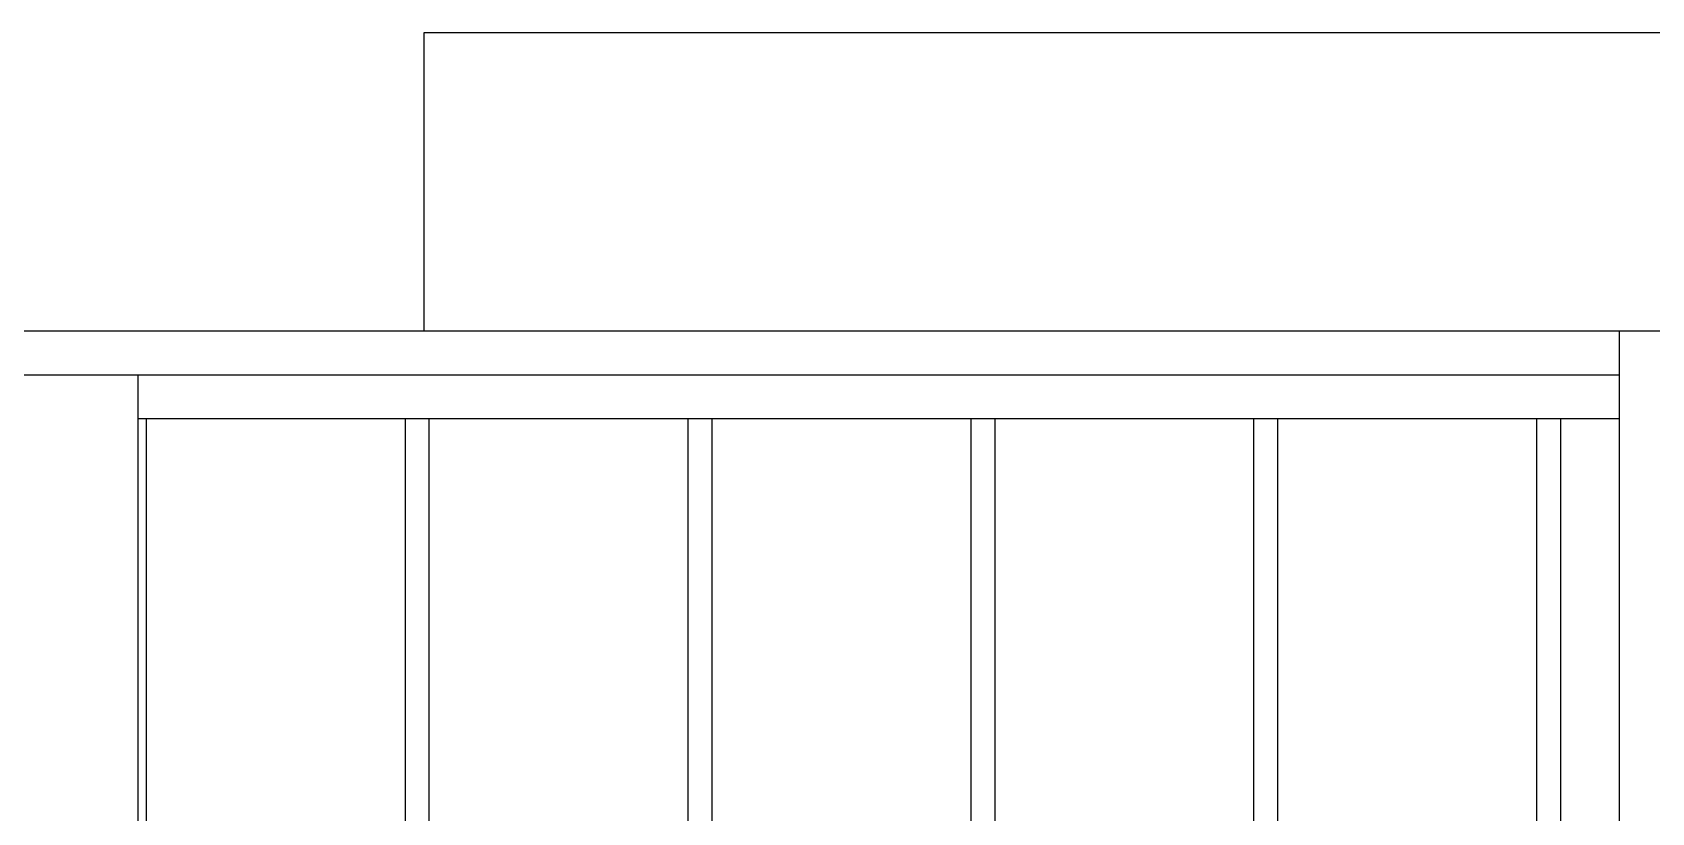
# Model space of a CAD drawing. Header units: millimetres. Extents: x 173236 to 801264, y -94969 to 615039.
# Drawn here: x 445871 to 446684, y -1266 to -874 of the extents above; entities that cross this region are included whole.
import ezdxf

# ---------------------------------------------------------------- set-up
doc = ezdxf.new("R2010")
doc.units = ezdxf.units.MM
doc.header["$MEASUREMENT"] = 0
for name, color, linetype in [('VOX-A-ELEV-1-NEAR', 130, 'Continuous'), ('VOX-A-ELEV-1-NEAR-RefEdit0', 130, 'Continuous'), ('VOX-A-STAIRS-STEPS', 140, 'Continuous'), ('VOX-A-WALL-PATT', 233, 'Continuous')]:
    doc.layers.add(name, color=color, linetype=linetype)

# ---------------------------------------------------------------- blocks, each defined once
blk = doc.blocks.new('SSS')
at = {"layer": 'VOX-A-WALL-PATT'}
for p, q in [((384968.66, -1447.44), (384154.44, -1447.44)), ((384154.44, -1469.34), (384224.92, -1469.34)), ((384224.92, -1469.34), (384968.66, -1469.34)), ((384224.92, -1469.34), (384224.92, -1491.24)), ((384224.92, -1491.24), (384229.27, -1491.24)), ((384224.92, -1491.24), (384224.92, -2225.46)), ((384229.27, -2225.46), (384229.27, -1491.24)), ((384229.27, -1491.24), (384359.27, -1491.24)), ((384359.27, -1491.24), (384371.27, -1491.24)), ((384359.27, -2225.46), (384359.27, -1491.24)), ((384371.27, -2108.11), (384371.27, -1491.24)), ((384371.27, -1491.24), (384501.27, -1491.24)), ((384501.27, -1491.24), (384513.27, -1491.24)), ((384501.27, -1728.54), (384501.27, -1491.24)), ((384513.27, -2225.46), (384513.27, -1491.24)), ((384513.27, -1491.24), (384643.27, -1491.24)), ((384643.27, -1491.24), (384655.27, -1491.24)), ((384643.27, -2108.11), (384643.27, -1491.24)), ((384655.27, -2225.46), (384655.27, -1491.24)), ((384655.27, -1491.24), (384785.27, -1491.24)), ((384785.27, -1491.24), (384797.27, -1491.24)), ((384785.27, -2225.46), (384785.27, -1491.24)), ((384797.27, -2108.11), (384797.27, -1491.24)), ((384797.27, -1491.24), (384927.27, -1491.24)), ((384927.27, -1491.24), (384939.27, -1491.24)), ((384927.27, -1728.54), (384927.27, -1491.24)), ((384939.27, -2225.46), (384939.27, -1491.24)), ((384939.27, -1491.24), (384968.66, -1491.24))]:
    blk.add_line(p, q, dxfattribs=at)

msp = doc.modelspace()

# ---------------------------------------------------------------- linework, layer by layer
at = {"layer": 'VOX-A-ELEV-1-NEAR'}
msp.add_line((446667.66, -1023.82), (446667.66, -1723.82), dxfattribs=at)
at = {"layer": 'VOX-A-ELEV-1-NEAR-RefEdit0'}
msp.add_lwpolyline([(454828.76, -1023.82), (446067.66, -1023.82), (446067.66, -873.82), (454828.76, -873.82)], close=True, dxfattribs=at)

# ---------------------------------------------------------------- block references
at = {"layer": 'VOX-A-STAIRS-STEPS'}
msp.add_blockref('SSS', (61699, 423.62), dxfattribs=at)

doc.saveas('drawing.dxf')
